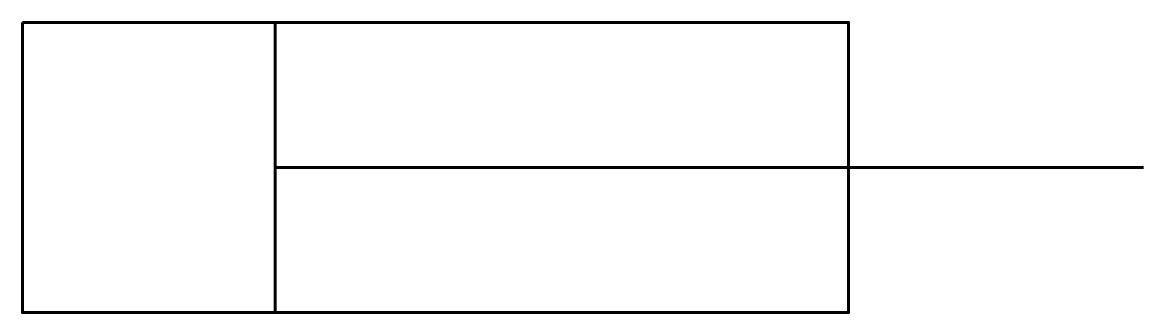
# Model space of a CAD drawing. Header units: millimetres. Extents: x 799 to 1064, y 597 to 665.
import ezdxf

# ---------------------------------------------------------------- set-up
doc = ezdxf.new("R2010")
doc.units = ezdxf.units.MM

msp = doc.modelspace()

# ---------------------------------------------------------------- linework, layer by layer
at = {"lineweight": 60}
for p, q in [((858.87, 665.34), (858.87, 596.73)), ((858.87, 631.04), (1063.89, 631.04))]:
    msp.add_line(p, q, dxfattribs=at)
msp.add_lwpolyline([(799.16, 665.34), (994.22, 665.34), (994.22, 596.73), (799.16, 596.73)], close=True, dxfattribs=at)

doc.saveas('drawing.dxf')
